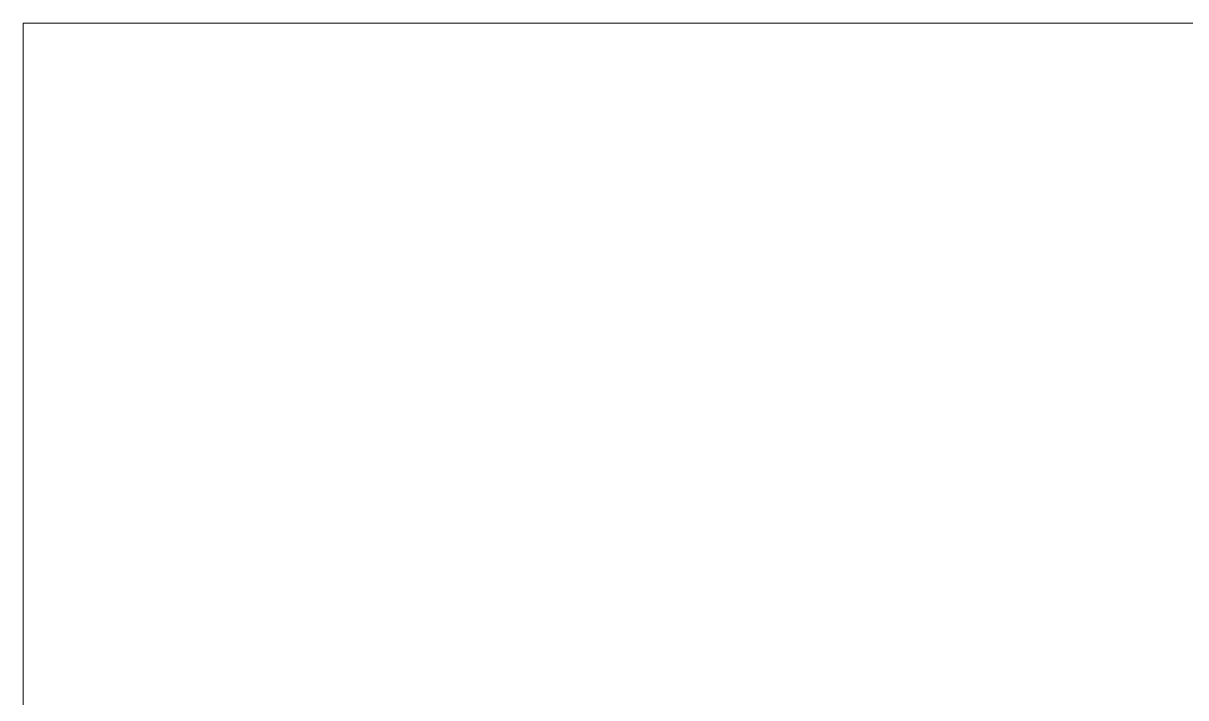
# Model space of a CAD drawing. Header units: millimetres. Extents: x -177800 to -26107, y -132450 to -18386.
# Drawn here: x -164786.37 to -164769.81, y -126401.98 to -126392.37 of the extents above; entities that cross this region are included whole.
import ezdxf

# ---------------------------------------------------------------- set-up
doc = ezdxf.new("R2010")
doc.units = ezdxf.units.MM
doc.layers.add('0-1', color=7, linetype='Continuous', lineweight=5)
doc.layers.add('A-_GENM----_M', color=6, linetype='Continuous', lineweight=9, true_color=0xff00ff)
doc.layers.add('A-_WALLPRTN_E-1', color=6, linetype='Continuous', lineweight=18, true_color=0xff00ff)

# ---------------------------------------------------------------- blocks, each defined once
blk = doc.blocks.new('IDA - Toilet Partition - Corner - 950Lx700Width-4428232-BLK 2 UPPER ROOF PLAN')
at = {"layer": 'A-_GENM----_M'}
blk.add_arc((900, -1793.5), 20, 270, 341.0344, dxfattribs=at)
blk.add_open_spline([(916.381, -1800), (915.554, -1800), (913.525, -1800), (909.58, -1800), (904.875, -1800), (901.661, -1800), (900, -1800)], degree=3, dxfattribs=at)
blk = doc.blocks.new('1599_DB_A_BLK3_1STGD_R21_rvt-1-BLK 2 UPPER ROOF PLAN')
at = {"layer": 'A-_WALLPRTN_E-1'}
for p, q in [((-162986.372, -126392.373), (-164786.372, -126392.373)), ((-164786.372, -126392.373), (-164786.372, -126517.373))]:
    blk.add_line(p, q, dxfattribs=at)
at = {"layer": 'A-_GENM----_M', "rotation": 269.9999999999992}
blk.add_blockref('IDA - Toilet Partition - Corner - 950Lx700Width-4428232-BLK 2 UPPER ROOF PLAN', (-162986.372, -125492.373), dxfattribs=at)

msp = doc.modelspace()

# ---------------------------------------------------------------- block references
at = {"layer": '0-1'}
msp.add_blockref('1599_DB_A_BLK3_1STGD_R21_rvt-1-BLK 2 UPPER ROOF PLAN', (0, 0), dxfattribs=at)

doc.saveas('drawing.dxf')
